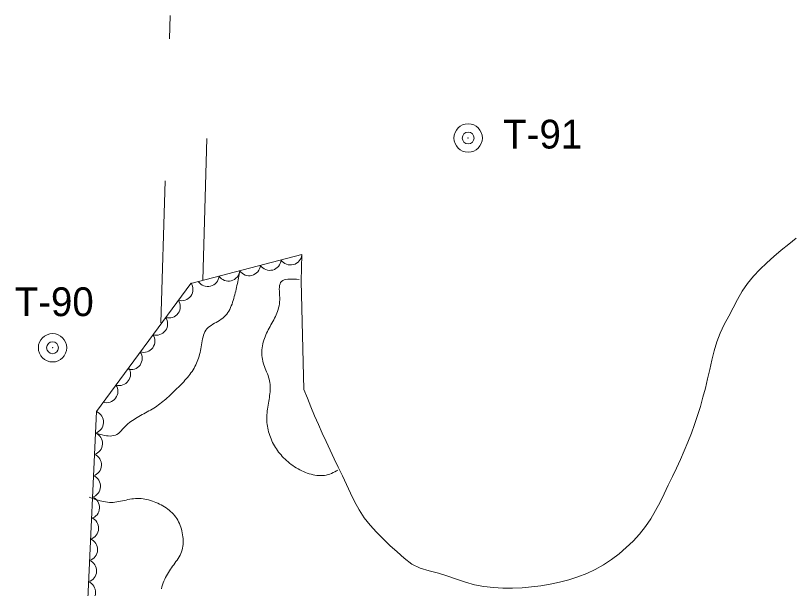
# Model space of a CAD drawing. Units: millimetres, scale not verified. Extents: x 56189 to 355068, y 31537 to 257017.
# Drawn here: x 113795 to 130209, y 214370 to 226472 of the extents above; entities that cross this region are included whole.
import ezdxf
from ezdxf.enums import TextEntityAlignment as Align

# ---------------------------------------------------------------- set-up
doc = ezdxf.new("R2010")
doc.units = ezdxf.units.MM
doc.header["$LTSCALE"] = 500
doc.header["$PDMODE"] = 32
doc.header["$PDSIZE"] = 250
doc.linetypes.add('DASHED_SPACED', pattern=[12, 6, -6])
doc.layers.add('0平面図-0通り芯', color=3, linetype='Continuous', lineweight=13)
doc.styles.add('MS-ゴシック-5.0-1.0', font='')
doc.styles.get('MS-ゴシック-5.0-1.0').set_extended_font_data('MS-ゴシック-5.0-1.0')

msp = doc.modelspace()

# ---------------------------------------------------------------- linework, layer by layer
at = {"layer": '0平面図-0通り芯', "linetype": 'DASHED_SPACED'}
for p, q in [((116866.2, 219981.2), (117060.1, 226471.5)), ((117749.5, 220878.6), (117915, 226419.1))]:
    msp.add_line(p, q, dxfattribs=at)
at = {"layer": '0平面図-0通り芯', "color": 6}
for p, q in [((130129.8, 221644.2), (130287.8, 221772.4)), ((129971.9, 221515.4), (130129.8, 221644.2)), ((117495.4, 220812.8), (119844.1, 221421.3)), ((117495.4, 220812.8), (119844.1, 221421.3)), ((119844.1, 221421.3), (119832.5, 220862.3)), ((119844.1, 221421.3), (119832.5, 220862.3)), ((129816.4, 221384.4), (129971.9, 221515.4)), ((129665.2, 221249.8), (129816.4, 221384.4)), ((129384.6, 220964.4), (129520.6, 221110.3)), ((129520.6, 221110.3), (129665.2, 221249.8)), ((129259.5, 220810.7), (129384.6, 220964.4)), ((115505.2, 218109.6), (117495.4, 220812.8)), ((115505.2, 218109.6), (117495.4, 220812.8)), ((117495.4, 220812.8), (117494, 220810.8)), ((117495.4, 220812.8), (117494, 220810.8)), ((119832.5, 220862.3), (119885, 218574.6)), ((119832.5, 220862.3), (119885, 218574.6)), ((129147.3, 220647.7), (129259.5, 220810.7)), ((129049.1, 220474.7), (129147.3, 220647.7)), ((128958.2, 220296.1), (129049.1, 220474.7)), ((128864.4, 220118.6), (128958.2, 220296.1)), ((128768.6, 219942.8), (128864.4, 220118.6)), ((128682, 219763.5), (128768.6, 219942.8)), ((128611.5, 219577.6), (128682, 219763.5)), ((128553.8, 219386.4), (128611.5, 219577.6)), ((128504.8, 219191.7), (128553.8, 219386.4)), ((128460.1, 218995.1), (128504.8, 219191.7)), ((128415.6, 218798.4), (128460.1, 218995.1)), ((128368.3, 218602.8), (128415.6, 218798.4)), ((119885, 218574.6), (119960.8, 218389.3)), ((128317.6, 218408.6), (128368.3, 218602.8)), ((119960.8, 218389.3), (120037.1, 218204.2)), ((128263.2, 218215.8), (128317.6, 218408.6)), ((120037.1, 218204.2), (120114.4, 218019.6)), ((128204.6, 218024.5), (128263.2, 218215.8)), ((115223.1, 212069.2), (115505.2, 218109.6)), ((115223.1, 212069.2), (115505.2, 218109.6)), ((120114.4, 218019.6), (120192.9, 217835.8)), ((128141.6, 217834.9), (128204.6, 218024.5)), ((120192.9, 217835.8), (120273.4, 217652.9)), ((128073.9, 217647.1), (128141.6, 217834.9)), ((120273.4, 217652.9), (120356.1, 217471.2)), ((128001.1, 217461.3), (128073.9, 217647.1)), ((120356.1, 217471.2), (120441, 217290.5)), ((127923.1, 217277.4), (128001.1, 217461.3)), ((120441, 217290.5), (120527.1, 217110.4)), ((127841, 217095), (127923.1, 217277.4)), ((120527.1, 217110.4), (120613.7, 216930.1)), ((127756.5, 216913.6), (127841, 217095)), ((120613.7, 216930.1), (120699.8, 216749.2)), ((127671.2, 216732.5), (127756.5, 216913.6)), ((120699.8, 216749.2), (120784.5, 216567)), ((127586.2, 216551.5), (127671.2, 216732.5)), ((120784.5, 216567), (120868.9, 216384.4)), ((127500.3, 216371), (127586.2, 216551.5)), ((120868.9, 216384.4), (120957.2, 216204.3)), ((127411.6, 216191.6), (127500.3, 216371)), ((120957.2, 216204.3), (121053.7, 216030)), ((127318.3, 216014.5), (127411.6, 216191.6)), ((121053.7, 216030), (121162.7, 215864.5)), ((127217.2, 215841.7), (127318.3, 216014.5)), ((121162.7, 215864.5), (121284.8, 215708.3)), ((127105.1, 215676.1), (127217.2, 215841.7)), ((121284.8, 215708.3), (121417.7, 215559.9)), ((126980.4, 215519.2), (127105.1, 215676.1)), ((121417.7, 215559.9), (121559, 215417.4)), ((126844.3, 215371.3), (126980.4, 215519.2)), ((121559, 215417.4), (121706.3, 215279.4)), ((126698.4, 215232.3), (126844.3, 215371.3)), ((121706.3, 215279.4), (121857.1, 215144)), ((126544.3, 215102.3), (126698.4, 215232.3)), ((121857.1, 215144), (122009.1, 215009.7)), ((126383.4, 214981.3), (126544.3, 215102.3)), ((122009.1, 215009.7), (122165.6, 214884.4)), ((122165.6, 214884.4), (122342.5, 214798.4)), ((126043.5, 214770.6), (126217.1, 214869.5)), ((126217.1, 214869.5), (126383.4, 214981.3)), ((122342.5, 214798.4), (122536.2, 214743.4)), ((122536.2, 214743.4), (122733.3, 214693.6)), ((122733.3, 214693.6), (122924.9, 214632.2)), ((125861.7, 214686.5), (126043.5, 214770.6)), ((122924.9, 214632.2), (123113.2, 214565.2)), ((123113.2, 214565.2), (123301.7, 214501.7)), ((125288.4, 214504.5), (125482.2, 214555.2)), ((125482.2, 214555.2), (125673.9, 214615.3)), ((125673.9, 214615.3), (125861.7, 214686.5)), ((123301.7, 214501.7), (123493.9, 214450.1)), ((123493.9, 214450.1), (123690.1, 214412.8)), ((123690.1, 214412.8), (123889.5, 214388.7)), ((123889.5, 214388.7), (124090.9, 214376.7)), ((124090.9, 214376.7), (124293.2, 214375.8)), ((124293.2, 214375.8), (124495.6, 214384.8)), ((124495.6, 214384.8), (124696.8, 214402.8)), ((124696.8, 214402.8), (124896, 214428.6)), ((124896, 214428.6), (125093.1, 214462.4)), ((125093.1, 214462.4), (125288.4, 214504.5))]:
    msp.add_line(p, q, dxfattribs=at)
at = {"layer": '0平面図-0通り芯'}
for p, q in [((118504.2, 220925.3), (118497, 220886.2)), ((118511.2, 220964.3), (118504.2, 220925.3)), ((118518.1, 221003.3), (118511.2, 220964.3)), ((118525, 221042.3), (118518.1, 221003.3)), ((118531.8, 221081.3), (118525, 221042.3)), ((118474, 220769.1), (118465.7, 220730)), ((118481.9, 220808.1), (118474, 220769.1)), ((118489.6, 220847.2), (118481.9, 220808.1)), ((118497, 220886.2), (118489.6, 220847.2)), ((119374, 220771), (119369.5, 220733.7)), ((119382.7, 220804.3), (119374, 220771)), ((119396.5, 220832.9), (119382.7, 220804.3)), ((119416.4, 220856.2), (119396.5, 220832.9)), ((119442.1, 220874.2), (119416.4, 220856.2)), ((119473.2, 220887.4), (119442.1, 220874.2)), ((119509, 220896.5), (119473.2, 220887.4)), ((119548.8, 220901.9), (119509, 220896.5)), ((119591.9, 220904.5), (119548.8, 220901.9)), ((119637.7, 220904.6), (119591.9, 220904.5)), ((119685.4, 220903), (119637.7, 220904.6)), ((119734.5, 220900.2), (119685.4, 220903)), ((119784.3, 220896.8), (119734.5, 220900.2)), ((118438.4, 220612.7), (118428.3, 220573.6)), ((118447.9, 220651.8), (118438.4, 220612.7)), ((118457, 220690.9), (118447.9, 220651.8)), ((118465.7, 220730), (118457, 220690.9)), ((119369.5, 220733.7), (119368.1, 220693.2)), ((119368.1, 220693.2), (119369, 220650.3)), ((119369, 220650.3), (119371.2, 220605.7)), ((119371.2, 220605.7), (119373.8, 220560.1)), ((118394.6, 220456), (118382.1, 220416.9)), ((118406.5, 220495.2), (118394.6, 220456)), ((118417.7, 220534.4), (118406.5, 220495.2)), ((118428.3, 220573.6), (118417.7, 220534.4)), ((119373.8, 220560.1), (119375.8, 220514.3)), ((119376.2, 220469), (119374.3, 220425)), ((119375.8, 220514.3), (119376.2, 220469)), ((118338.1, 220301.9), (118320.7, 220265.2)), ((118354.1, 220339.5), (118338.1, 220301.9)), ((118368.6, 220378), (118354.1, 220339.5)), ((118382.1, 220416.9), (118368.6, 220378)), ((119354.2, 220300.4), (119343.4, 220261)), ((119363.1, 220340.8), (119354.2, 220300.4)), ((119369.8, 220382.3), (119363.1, 220340.8)), ((119374.3, 220425), (119369.8, 220382.3)), ((118203.1, 220105.1), (118172.2, 220079.4)), ((118231.4, 220133.2), (118203.1, 220105.1)), ((118257.1, 220163.5), (118231.4, 220133.2)), ((118280.4, 220195.7), (118257.1, 220163.5)), ((118301.5, 220229.7), (118280.4, 220195.7)), ((118320.7, 220265.2), (118301.5, 220229.7)), ((119284.9, 220111.8), (119267.3, 220076)), ((119301.4, 220148.1), (119284.9, 220111.8)), ((119316.8, 220185), (119301.4, 220148.1)), ((119330.9, 220222.6), (119316.8, 220185)), ((119343.4, 220261), (119330.9, 220222.6)), ((117961.6, 219949.6), (117927.7, 219927.9)), ((117996.9, 219970.6), (117961.6, 219949.6)), ((118032.8, 219991.2), (117996.9, 219970.6)), ((118068.9, 220011.9), (118032.8, 219991.2)), ((118104.5, 220033.2), (118068.9, 220011.9)), ((118139.1, 220055.6), (118104.5, 220033.2)), ((118172.2, 220079.4), (118139.1, 220055.6)), ((119210.9, 219970.9), (119191.4, 219936.2)), ((119230.1, 220005.7), (119210.9, 219970.9)), ((119249, 220040.7), (119230.1, 220005.7)), ((119267.3, 220076), (119249, 220040.7)), ((117797, 219791.5), (117780.9, 219756.8)), ((117816.4, 219823.7), (117797, 219791.5)), ((117839.4, 219853.2), (117816.4, 219823.7)), ((117866, 219880.1), (117839.4, 219853.2)), ((117895.6, 219904.9), (117866, 219880.1)), ((117927.7, 219927.9), (117895.6, 219904.9)), ((119115.4, 219796.6), (119097.8, 219761)), ((119133.7, 219831.8), (119115.4, 219796.6)), ((119152.6, 219866.8), (119133.7, 219831.8)), ((119171.9, 219901.5), (119152.6, 219866.8)), ((119191.4, 219936.2), (119171.9, 219901.5)), ((117747.6, 219641.8), (117739.8, 219601)), ((117756.7, 219681.6), (117747.6, 219641.8)), ((117767.7, 219720.1), (117756.7, 219681.6)), ((117780.9, 219756.8), (117767.7, 219720.1)), ((119038.9, 219612.7), (119027.9, 219573.8)), ((119051.6, 219650.8), (119038.9, 219612.7)), ((119065.7, 219688.2), (119051.6, 219650.8)), ((119081.2, 219724.9), (119065.7, 219688.2)), ((119097.8, 219761), (119081.2, 219724.9)), ((117719.6, 219476), (117712.3, 219434.8)), ((117726.2, 219517.7), (117719.6, 219476)), ((117732.8, 219559.5), (117726.2, 219517.7)), ((117739.8, 219601), (117732.8, 219559.5)), ((119005, 219454.1), (119001, 219413.6)), ((119010.9, 219494.5), (119005, 219454.1)), ((119018.5, 219534.4), (119010.9, 219494.5)), ((119027.9, 219573.8), (119018.5, 219534.4)), ((117685.2, 219314.5), (117674.2, 219275.7)), ((117695.1, 219354), (117685.2, 219314.5)), ((117704.2, 219394.1), (117695.1, 219354)), ((117712.3, 219434.8), (117704.2, 219394.1)), ((118998.8, 219373), (118998.6, 219332.2)), ((118998.6, 219332.2), (119000.3, 219291.7)), ((119001, 219413.6), (118998.8, 219373)), ((119000.3, 219291.7), (119004.1, 219251.3)), ((117619.5, 219126.5), (117602.9, 219090.9)), ((117634.9, 219162.9), (117619.5, 219126.5)), ((117649.1, 219199.8), (117634.9, 219162.9)), ((117662.2, 219237.4), (117649.1, 219199.8)), ((117674.2, 219275.7), (117662.2, 219237.4)), ((119004.1, 219251.3), (119010.1, 219211.2)), ((119010.1, 219211.2), (119018.2, 219171.6)), ((119018.2, 219171.6), (119028.4, 219132.5)), ((119028.4, 219132.5), (119040.7, 219094)), ((117523.9, 218954.6), (117501.2, 218922.1)), ((117545.5, 218987.8), (117523.9, 218954.6)), ((117565.9, 219021.5), (117545.5, 218987.8)), ((117585.1, 219055.8), (117565.9, 219021.5)), ((117602.9, 219090.9), (117585.1, 219055.8)), ((119040.7, 219094), (119054.4, 219055.9)), ((119054.4, 219055.9), (119069.2, 219018.2)), ((119069.2, 219018.2), (119084.6, 218980.8)), ((119084.6, 218980.8), (119100, 218943.5)), ((117401.6, 218796.7), (117374.9, 218766.4)), ((117427.7, 218827.4), (117401.6, 218796.7)), ((117453, 218858.5), (117427.7, 218827.4)), ((117477.6, 218890), (117453, 218858.5)), ((117501.2, 218922.1), (117477.6, 218890)), ((119100, 218943.5), (119115.1, 218906.3)), ((119115.1, 218906.3), (119129.2, 218869.1)), ((119129.2, 218869.1), (119142.1, 218831.8)), ((119142.1, 218831.8), (119153.3, 218794.3)), ((119153.3, 218794.3), (119162.1, 218756.4)), ((117263.4, 218648.4), (117234.8, 218619.5)), ((117291.8, 218677.5), (117263.4, 218648.4)), ((117319.9, 218706.9), (117291.8, 218677.5)), ((117347.6, 218736.5), (117319.9, 218706.9)), ((117374.9, 218766.4), (117347.6, 218736.5)), ((119162.1, 218756.4), (119168.6, 218718.3)), ((119168.6, 218718.3), (119172.9, 218679.8)), ((119172.9, 218679.8), (119175.1, 218641.1)), ((119175.1, 218641.1), (119175.5, 218602)), ((117090.1, 218478.1), (117060.6, 218450.6)), ((117119.3, 218505.9), (117090.1, 218478.1)), ((117148.4, 218534), (117119.3, 218505.9)), ((117177.3, 218562.3), (117148.4, 218534)), ((117206.1, 218590.8), (117177.3, 218562.3)), ((117234.8, 218619.5), (117206.1, 218590.8)), ((119168.1, 218483.5), (119163.4, 218443.5)), ((119171.9, 218523.2), (119168.1, 218483.5)), ((119174.4, 218562.7), (119171.9, 218523.2)), ((119175.5, 218602), (119174.4, 218562.7)), ((116909.4, 218319.4), (116878.2, 218294.6)), ((116940.3, 218344.7), (116909.4, 218319.4)), ((116970.8, 218370.5), (116940.3, 218344.7)), ((117001, 218396.8), (116970.8, 218370.5)), ((117030.9, 218423.5), (117001, 218396.8)), ((117060.6, 218450.6), (117030.9, 218423.5)), ((119145.3, 218322.8), (119138.7, 218282.3)), ((119151.8, 218363.2), (119145.3, 218322.8)), ((119157.9, 218403.4), (119151.8, 218363.2)), ((119163.4, 218443.5), (119157.9, 218403.4)), ((116647.7, 218138.4), (116613, 218118.6)), ((116682, 218158.7), (116647.7, 218138.4)), ((116715.9, 218179.6), (116682, 218158.7)), ((116749.3, 218201.3), (116715.9, 218179.6)), ((116782.2, 218223.6), (116749.3, 218201.3)), ((116814.6, 218246.7), (116782.2, 218223.6)), ((116846.6, 218270.3), (116814.6, 218246.7)), ((116878.2, 218294.6), (116846.6, 218270.3)), ((119119.8, 218160.5), (119114.5, 218119.8)), ((119125.7, 218201.1), (119119.8, 218160.5)), ((119132.1, 218241.8), (119125.7, 218201.1)), ((119138.7, 218282.3), (119132.1, 218241.8)), ((116367.4, 217983.1), (116333, 217962.7)), ((116402.2, 218003.1), (116367.4, 217983.1)), ((116437.2, 218022.6), (116402.2, 218003.1)), ((116472.4, 218041.8), (116437.2, 218022.6)), ((116507.7, 218060.9), (116472.4, 218041.8)), ((116542.9, 218080), (116507.7, 218060.9)), ((116578.1, 218099.1), (116542.9, 218080)), ((116613, 218118.6), (116578.1, 218099.1)), ((119104.6, 217997.8), (119103.9, 217957.3)), ((119106.7, 218038.5), (119104.6, 217997.8)), ((119110.1, 218079.1), (119106.7, 218038.5)), ((119114.5, 218119.8), (119110.1, 218079.1)), ((116138.2, 217821.1), (116108.5, 217793.2)), ((116168.8, 217847.6), (116138.2, 217821.1)), ((116200.3, 217872.8), (116168.8, 217847.6)), ((116232.5, 217896.7), (116200.3, 217872.8)), ((116265.4, 217919.6), (116232.5, 217896.7)), ((116298.9, 217941.6), (116265.4, 217919.6)), ((116333, 217962.7), (116298.9, 217941.6)), ((119103.9, 217957.3), (119104.9, 217916.8)), ((119104.9, 217916.8), (119107.4, 217876.5)), ((119107.4, 217876.5), (119111.5, 217836.4)), ((119111.5, 217836.4), (119117.2, 217796.4)), ((115496.8, 217649.2), (115483.9, 217653)), ((115541.1, 217636.3), (115496.8, 217649.2)), ((115968.2, 217646.6), (115937.5, 217625.1)), ((115997, 217672.7), (115968.2, 217646.6)), ((116024.8, 217702), (115997, 217672.7)), ((116052.2, 217732.8), (116024.8, 217702)), ((116079.9, 217763.7), (116052.2, 217732.8)), ((116108.5, 217793.2), (116079.9, 217763.7)), ((119117.2, 217796.4), (119124.2, 217756.8)), ((119124.2, 217756.8), (119132.7, 217717.5)), ((119132.7, 217717.5), (119142.6, 217678.5)), ((119142.6, 217678.5), (119153.7, 217639.9)), ((115585.2, 217624.1), (115541.1, 217636.3)), ((115628.8, 217612.9), (115585.2, 217624.1)), ((115671.7, 217603.5), (115628.8, 217612.9)), ((115713.8, 217596.2), (115671.7, 217603.5)), ((115754.9, 217591.5), (115713.8, 217596.2)), ((115794.7, 217589.9), (115754.9, 217591.5)), ((115833.1, 217592), (115794.7, 217589.9)), ((115869.8, 217598.2), (115833.1, 217592)), ((115904.7, 217609.1), (115869.8, 217598.2)), ((115937.5, 217625.1), (115904.7, 217609.1)), ((119153.7, 217639.9), (119166.1, 217601.8)), ((119166.1, 217601.8), (119179.7, 217564.2)), ((119179.7, 217564.2), (119194.5, 217527.2)), ((119194.5, 217527.2), (119210.4, 217490.7)), ((119210.4, 217490.7), (119227.4, 217454.8)), ((119227.4, 217454.8), (119245.5, 217419.5)), ((119245.5, 217419.5), (119264.8, 217384.8)), ((119264.8, 217384.8), (119285.1, 217350.7)), ((119285.1, 217350.7), (119306.7, 217317.2)), ((119306.7, 217317.2), (119329.4, 217284.3)), ((119329.4, 217284.3), (119353.1, 217252.1)), ((119353.1, 217252.1), (119378.1, 217220.5)), ((119378.1, 217220.5), (119404.1, 217189.5)), ((119404.1, 217189.5), (119431.3, 217159.2)), ((119431.3, 217159.2), (119459.7, 217129.6)), ((119459.7, 217129.6), (119489.1, 217100.5)), ((119489.1, 217100.5), (119519.7, 217072.2)), ((119519.7, 217072.2), (119551.5, 217044.6)), ((119551.5, 217044.6), (119584.4, 217017.7)), ((119584.4, 217017.7), (119618.4, 216991.5)), ((119618.4, 216991.5), (119653.4, 216966.2)), ((119653.4, 216966.2), (119689.2, 216941.9)), ((119689.2, 216941.9), (119726, 216918.5)), ((119726, 216918.5), (119763.5, 216896.3)), ((119763.5, 216896.3), (119801.7, 216875.3)), ((119801.7, 216875.3), (119840.4, 216855.7)), ((119840.4, 216855.7), (119879.7, 216837.5)), ((119879.7, 216837.5), (119919.4, 216820.8)), ((119919.4, 216820.8), (119959.4, 216805.7)), ((120507.2, 216817.6), (120542.8, 216836.2)), ((120542.8, 216836.2), (120578.1, 216855.9)), ((120578.1, 216855.9), (120600.8, 216868.8)), ((119959.4, 216805.7), (119999.6, 216792.3)), ((119999.6, 216792.3), (120040, 216780.8)), ((120040, 216780.8), (120080.5, 216771.1)), ((120080.5, 216771.1), (120121, 216763.5)), ((120121, 216763.5), (120161.4, 216758)), ((120161.4, 216758), (120201.6, 216754.6)), ((120201.6, 216754.6), (120241.6, 216753.6)), ((120241.6, 216753.6), (120281.2, 216754.9)), ((120281.2, 216754.9), (120320.4, 216758.7)), ((120320.4, 216758.7), (120359.1, 216765.1)), ((120359.1, 216765.1), (120397.1, 216774.2)), ((120397.1, 216774.2), (120434.5, 216786)), ((120434.5, 216786), (120471.2, 216800.7)), ((120471.2, 216800.7), (120507.2, 216817.6)), ((115348, 216297.2), (115387, 216283.7)), ((115387, 216283.7), (115426, 216270.3)), ((115426, 216270.3), (115465, 216257.2)), ((115465, 216257.2), (115504, 216244.8)), ((115504, 216244.8), (115543, 216233.1)), ((115543, 216233.1), (115582.1, 216222.3)), ((115582.1, 216222.3), (115621.1, 216212.7)), ((115621.1, 216212.7), (115660.1, 216204.4)), ((115660.1, 216204.4), (115699.2, 216197.6)), ((115699.2, 216197.6), (115738.3, 216192.5)), ((115738.3, 216192.5), (115777.4, 216189.2)), ((115777.4, 216189.2), (115816.6, 216188.1)), ((115816.6, 216188.1), (115855.7, 216189.2)), ((115855.7, 216189.2), (115894.9, 216192.4)), ((115894.9, 216192.4), (115934.1, 216197.5)), ((115934.1, 216197.5), (115973.4, 216204.1)), ((115973.4, 216204.1), (116012.7, 216211.8)), ((116012.7, 216211.8), (116052, 216220.2)), ((116052, 216220.2), (116091.4, 216229.1)), ((116091.4, 216229.1), (116130.9, 216237.9)), ((116130.9, 216237.9), (116170.4, 216246.5)), ((116170.4, 216246.5), (116210, 216254.3)), ((116210, 216254.3), (116249.7, 216261.1)), ((116249.7, 216261.1), (116289.5, 216266.5)), ((116289.5, 216266.5), (116329.3, 216270.1)), ((116329.3, 216270.1), (116369.2, 216271.7)), ((116369.2, 216271.7), (116409.2, 216271.2)), ((116409.2, 216271.2), (116449.2, 216268.7)), ((116449.2, 216268.7), (116489.1, 216264.4)), ((116489.1, 216264.4), (116528.8, 216258.3)), ((116528.8, 216258.3), (116568.4, 216250.3)), ((116568.4, 216250.3), (116607.8, 216240.8)), ((116607.8, 216240.8), (116646.9, 216229.6)), ((116646.9, 216229.6), (116685.6, 216217)), ((116685.6, 216217), (116724, 216202.9)), ((116724, 216202.9), (116761.9, 216187.5)), ((116761.9, 216187.5), (116799.3, 216170.8)), ((116799.3, 216170.8), (116836.2, 216152.8)), ((116836.2, 216152.8), (116872.5, 216133.8)), ((116872.5, 216133.8), (116908.2, 216113.6)), ((116908.2, 216113.6), (116943.1, 216092.4)), ((116943.1, 216092.4), (116977, 216070)), ((116977, 216070), (117010, 216046.4)), ((117010, 216046.4), (117041.8, 216021.7)), ((117041.8, 216021.7), (117072.4, 215995.6)), ((117072.4, 215995.6), (117101.6, 215968.3)), ((117101.6, 215968.3), (117129.2, 215939.7)), ((117129.2, 215939.7), (117155.3, 215909.6)), ((117155.3, 215909.6), (117179.6, 215878.1)), ((117179.6, 215878.1), (117202.1, 215845.3)), ((117202.1, 215845.3), (117222.8, 215811.1)), ((117222.8, 215811.1), (117241.7, 215775.8)), ((117241.7, 215775.8), (117258.8, 215739.4)), ((117258.8, 215739.4), (117274.2, 215702)), ((117274.2, 215702), (117287.9, 215663.8)), ((117287.9, 215663.8), (117299.9, 215624.9)), ((117299.9, 215624.9), (117310.2, 215585.3)), ((117310.2, 215585.3), (117318.9, 215545.3)), ((117318.9, 215545.3), (117325.9, 215504.8)), ((117325.9, 215504.8), (117331.3, 215464.1)), ((117331.3, 215464.1), (117335.1, 215423.3)), ((117335.1, 215423.3), (117337.2, 215382.4)), ((117337.2, 215382.4), (117337.6, 215341.6)), ((117316.5, 215183.1), (117304.5, 215145.4)), ((117325.6, 215221.7), (117316.5, 215183.1)), ((117332, 215261.1), (117325.6, 215221.7)), ((117335.9, 215301.2), (117332, 215261.1)), ((117337.6, 215341.6), (117335.9, 215301.2)), ((117252.4, 215038.1), (117231.1, 215003.9)), ((117272.1, 215073), (117252.4, 215038.1)), ((117289.6, 215108.7), (117272.1, 215073)), ((117304.5, 215145.4), (117289.6, 215108.7)), ((117137.1, 214872.3), (117113.6, 214840.1)), ((117161.1, 214904.6), (117137.1, 214872.3)), ((117185, 214937.3), (117161.1, 214904.6)), ((117208.4, 214970.3), (117185, 214937.3)), ((117231.1, 215003.9), (117208.4, 214970.3)), ((117024, 214709.4), (117003.2, 214675.2)), ((117045.5, 214742.7), (117024, 214709.4)), ((117067.6, 214775.5), (117045.5, 214742.7)), ((117090.4, 214807.9), (117067.6, 214775.5)), ((117113.6, 214840.1), (117090.4, 214807.9)), ((116929.3, 214527.4), (116913.9, 214487.5)), ((116946.2, 214566.3), (116929.3, 214527.4)), ((116964.2, 214603.9), (116946.2, 214566.3)), ((116983.3, 214640.1), (116964.2, 214603.9)), ((117003.2, 214675.2), (116983.3, 214640.1)), ((116889.4, 214405.8), (116881, 214364.6)), ((116900.6, 214446.9), (116889.4, 214405.8)), ((116913.9, 214487.5), (116900.6, 214446.9))]:
    msp.add_line(p, q, dxfattribs=at)
for centre in [(123357.4, 223884.8), (114577.3, 219453.9)]:
    msp.add_circle(centre, 300, dxfattribs=at)
at = {"layer": '0平面図-0通り芯', "color": 4}
for centre, start, end in [((119605.3, 221442.1), 213.99628, 355.05389), ((119167.8, 221328.7), 213.99628, 355.05389), ((118730.2, 221215.4), 213.99628, 355.05389), ((117855.1, 220988.6), 213.99628, 355.05389), ((118292.6, 221102), 213.99628, 355.05389), ((117304.2, 220688), 253.1084, 34.16599), ((117036.2, 220324), 253.1084, 34.16599), ((116768.2, 219960), 253.1084, 34.16599), ((116500.2, 219596), 253.1084, 34.16599), ((116232.3, 219232.1), 253.1084, 34.16599), ((115985, 218896.3), 253.1084, 34.16599), ((115717, 218532.3), 253.1084, 34.16599), ((115414.5, 217882.2), 286.7977, 67.85532), ((115393.4, 217430.7), 286.7977, 67.85532), ((115372.3, 216979.2), 286.7977, 67.85532), ((115351.2, 216527.6), 286.7977, 67.85532), ((115330.2, 216076.1), 286.7977, 67.85532), ((115310, 215644.2), 286.7977, 67.85532), ((115288.9, 215192.6), 286.7977, 67.85532), ((115267.8, 214741.2), 286.7977, 67.85532), ((115246.7, 214289.6), 286.7977, 67.85532)]:
    msp.add_arc(centre, 240, start, end, dxfattribs=at)
at = {"layer": '0平面図-0通り芯', "color": 7}
for p in [(123357.4, 223884.8), (114577.3, 219453.9)]:
    msp.add_point(p, dxfattribs=at)

# ---------------------------------------------------------------- texts
at = {"layer": '0平面図-0通り芯', "color": 4, "style": 'MS-ゴシック-5.0-1.0'}
for s, p in [('T-91', (124096.9, 223480.6)), ('T-90', (113777.2, 219940.3))]:
    msp.add_text(s, height=607.6, dxfattribs=at).set_placement(p, align=Align.BOTTOM_LEFT)

doc.saveas('drawing.dxf')
